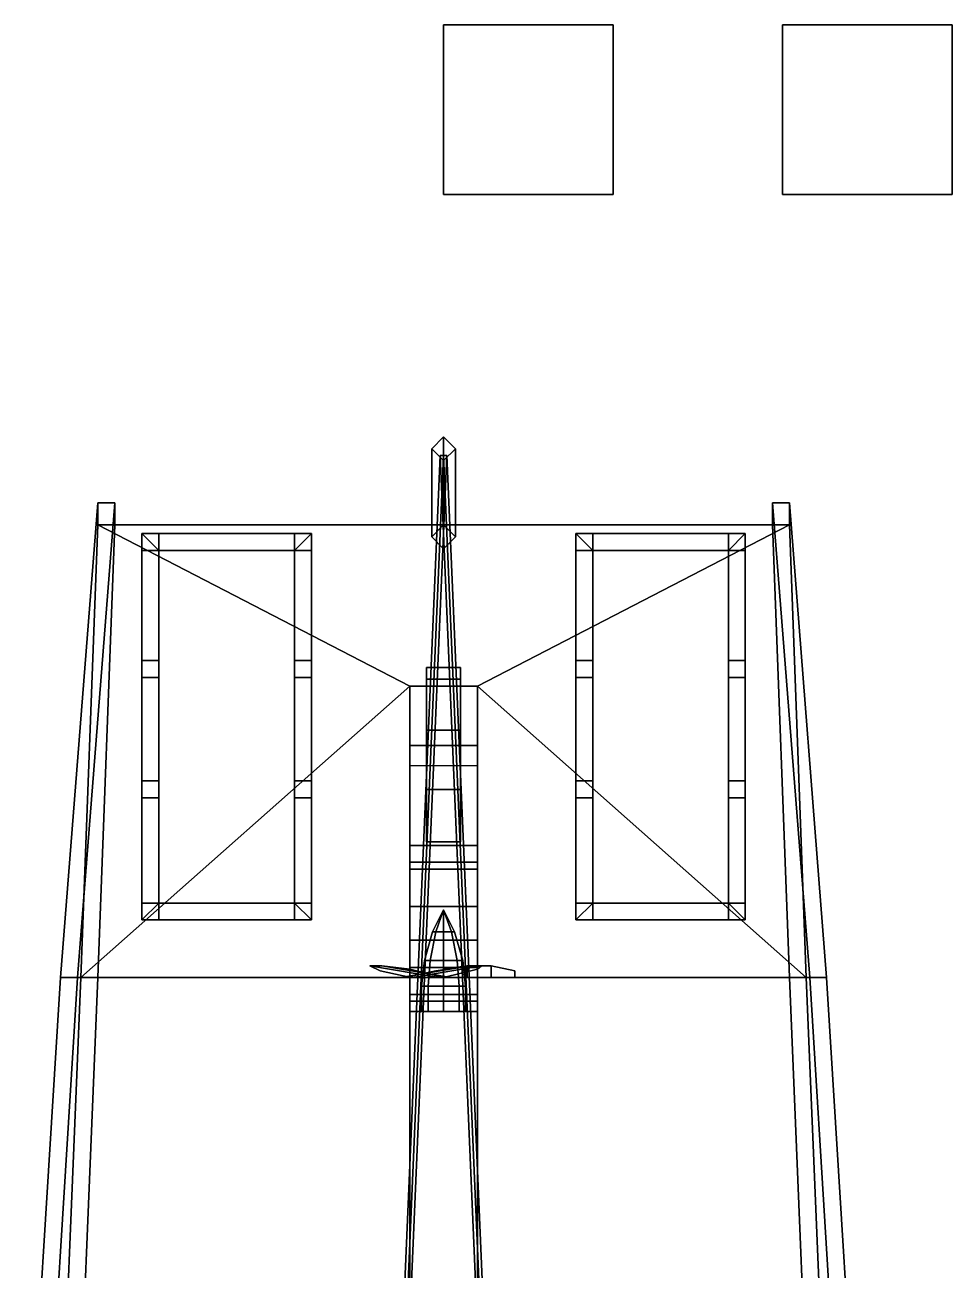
# Model space of a CAD drawing. Header units: millimetres. Extents: x -2.8 to 3, y -13.3 to 16.
# Drawn here: x -2.47 to 3, y 8.65 to 16 of the extents above; entities that cross this region are included whole.
import ezdxf

# ---------------------------------------------------------------- set-up
doc = ezdxf.new("R2010")
doc.units = ezdxf.units.MM
for name, color, linetype in [('falseboard', 6, 'Continuous'), ('prop', 1, 'Continuous'), ('superstructure', 3, 'Continuous')]:
    doc.layers.add(name, color=color, linetype=linetype)

msp = doc.modelspace()

# ---------------------------------------------------------------- linework, layer by layer
for points in [[(1, 16, 1), (1, 16), (0, 16), (0, 16, 1)], [(1, 16), (1, 15), (0, 15), (0, 16)], [(0, 16), (0, 15), (0, 15, 1), (0, 16, 1)], [(0, 16, 1), (0, 15, 1), (1, 15, 1), (1, 16, 1)], [(1, 15, 1), (1, 15), (1, 16), (1, 16, 1)], [(3, 16), (3, 15), (2, 15), (2, 16)], [(2, 16), (2, 15), (3, 15), (3, 16)], [(0, 15, 1), (0, 15), (1, 15), (1, 15, 1)], [(-0.2, 12.1, 0.53), (-0.2, 12.1, 0.53), (-2.14, 10.38, 0.65), (-2.04, 13.05, 0.75)], [(-2.04, 13.05, 0.75), (-2.14, 10.38, 0.65), (-2.14, 10.38, 0.95), (-2.04, 13.05, 1.05)], [(2.04, 13.05, 0.75), (0.2, 12.1, 0.53), (-0.2, 12.1, 0.53), (-2.04, 13.05, 0.75)], [(-1.94, 13.05, 1.05), (-2.04, 10.38, 0.95), (2.04, 10.38, 0.95), (1.94, 13.05, 1.05)], [(2.04, 13.05, 0.75), (-2.04, 13.05, 0.75), (-2.04, 13.05, 1.05), (2.04, 13.05, 1.05)], [(2.14, 10.38, 0.65), (0.2, 12.1, 0.53), (0.2, 12.1, 0.53), (2.04, 13.05, 0.75)], [(2.04, 13.05, 1.05), (2.14, 10.38, 0.95), (2.14, 10.38, 0.65), (2.04, 13.05, 0.75)], [(-0.1, 12.14, -0.61), (-0.1, 12.21, -0.69), (-0.1, 12.21, -1.31), (-0.1, 12.14, -1.43)], [(-0.1, 12.21, -1.31), (-0.1, 12.21, -0.69), (0.1, 12.21, -0.69), (0.1, 12.21, -1.31)], [(0.1, 12.14, -0.61), (0.1, 12.21, -0.69), (-0.1, 12.21, -0.69), (-0.1, 12.14, -0.61)], [(-0.1, 12.14, -1.43), (-0.1, 12.21, -1.31), (0.1, 12.21, -1.31), (0.1, 12.14, -1.43)], [(0.1, 12.21, -1.31), (0.1, 12.21, -0.69), (0.1, 12.14, -0.61), (0.1, 12.14, -1.43)], [(-0.1, 12.14, -1.43), (-0.1, 11.84, -1.77), (-0.1, 11.84, -0.31), (-0.1, 12.14, -0.61)], [(0.1, 12.14, -1.43), (0.1, 11.84, -1.77), (-0.1, 11.84, -1.77), (-0.1, 12.14, -1.43)], [(-0.1, 12.14, -0.61), (-0.1, 11.84, -0.31), (0.1, 11.84, -0.31), (0.1, 12.14, -0.61)], [(0.1, 11.84, -0.31), (0.1, 11.84, -1.77), (0.1, 12.14, -1.43), (0.1, 12.14, -0.61)], [(-0.2, 10.38, 0.53), (-0.2, 10.38, 0.53), (-2.14, 10.38, 0.65), (-0.2, 12.1, 0.53)], [(-0.2, 11.75, 0.23), (-0.2, 5.26), (-0.2, 10.38, 0.53), (-0.2, 12.1, 0.53)], [(0.2, 12.1, 0.53), (0.2, 11.75, 0.23), (-0.2, 11.75, 0.23), (-0.2, 12.1, 0.53)], [(0.2, 10.38, 0.53), (0.2, 5.26), (0.2, 11.75, 0.23), (0.2, 12.1, 0.53)], [(2.14, 10.38, 0.65), (0.2, 10.38, 0.53), (0.2, 10.38, 0.53), (0.2, 12.1, 0.53)], [(-0.1, 11.84, -0.31), (-0.1, 11.49, -0.14), (0.1, 11.49, -0.14), (0.1, 11.84, -0.31)], [(-0.1, 11.84, -1.77), (-0.1, 11.49, -1.92), (-0.1, 11.49, -0.14), (-0.1, 11.84, -0.31)], [(0.1, 11.84, -1.77), (0.1, 11.49, -1.92), (-0.1, 11.49, -1.92), (-0.1, 11.84, -1.77)], [(0.1, 11.49, -0.14), (0.1, 11.49, -1.92), (0.1, 11.84, -1.77), (0.1, 11.84, -0.31)], [(-0.2, 11.75, 0.23), (-0.2, 11.63), (-0.2, 5.26), (-0.2, 11.75, 0.23)], [(0.2, 11.75, 0.23), (0.2, 11.63), (-0.2, 11.63), (-0.2, 11.75, 0.23)], [(0.2, 11.75, 0.23), (0.2, 11.75, 0.23), (-0.2, 11.75, 0.23)], [(0.2, 5.26), (0.2, 11.63), (0.2, 11.75, 0.23)], [(-0.1, 11.49, -1.92), (-0.1, 11.18, -1.92), (-0.1, 11.18, -0.04), (-0.1, 11.49, -0.14)], [(-0.1, 11.49, -0.14), (-0.1, 11.18, -0.04), (0.1, 11.18, -0.04), (0.1, 11.49, -0.14)], [(0.1, 11.49, -1.92), (0.1, 11.18, -1.92), (-0.1, 11.18, -1.92), (-0.1, 11.49, -1.92)], [(0.1, 11.18, -0.04), (0.1, 11.18, -1.92), (0.1, 11.49, -1.92), (0.1, 11.49, -0.14)], [(-0.2, 11.06, -2.01), (-0.2, 11.16, -1.92), (0.2, 11.16, -1.92), (0.2, 11.06, -2.01)], [(-0.2, 11.16, -1.92), (-0.2, 11.16), (0.2, 11.16), (0.2, 11.16, -1.92)], [(-0.2, 11.02, -1.48), (-0.2, 11.02, -1.05), (-0.2, 11.16), (-0.2, 11.16, -1.92)], [(-0.2, 10.6, -2.08), (-0.2, 11.02, -1.48), (-0.2, 11.16, -1.92), (-0.2, 11.06, -2.01)], [(-0.2, 10.8, -0.72), (-0.2, 11.16), (-0.2, 11.16), (-0.2, 11.02, -1.05)], [(-0.2, 10.6, -0.55), (-0.2, 11.16), (-0.2, 11.16), (-0.2, 10.8, -0.72)], [(-0.2, 10.44, -0.55), (-0.2, 5.26), (-0.2, 11.16), (-0.2, 10.6, -0.55)], [(0.2, 11.06, -2.01), (0.2, 11.16, -1.92), (0.2, 11.02, -1.48), (0.2, 10.6, -2.08)], [(0.2, 11.16, -1.92), (0.2, 11.16), (0.2, 11.02, -1.05), (0.2, 11.02, -1.48)], [(0.2, 10.8, -0.72), (0.2, 11.02, -1.05), (0.2, 11.16)], [(0.2, 10.6, -0.55), (0.2, 10.8, -0.72), (0.2, 11.16)], [(0.2, 10.44, -0.55), (0.2, 10.6, -0.55), (0.2, 11.16), (0.2, 5.26)], [(-0.2, 4.2, -2.19), (-0.2, 11.06, -2.19), (0.2, 11.06, -2.19), (0.2, 4.2, -2.19)], [(-0.2, 11.06, -2.19), (-0.2, 11.06, -2.01), (0.2, 11.06, -2.01), (0.2, 11.06, -2.19)], [(-0.2, 10.6, -2.08), (-0.2, 10.6, -2.08), (-0.2, 11.06, -2.01), (-0.2, 11.06, -2.19)], [(-0.2, 10.44, -2.08), (-0.2, 10.6, -2.08), (-0.2, 11.06, -2.19), (-0.2, 4.2, -2.19)], [(-0.2, 11.02, -1.48), (-0.2, 10.6, -2.08), (0.2, 10.6, -2.08), (0.2, 11.02, -1.48)], [(-0.2, 11.02, -1.05), (-0.2, 11.02, -1.48), (0.2, 11.02, -1.48), (0.2, 11.02, -1.05)], [(-0.2, 10.8, -0.72), (-0.2, 11.02, -1.05), (0.2, 11.02, -1.05), (0.2, 10.8, -0.72)], [(0.2, 4.2, -2.19), (0.2, 11.06, -2.19), (0.2, 10.6, -2.08), (0.2, 10.44, -2.08)], [(0.2, 11.06, -2.19), (0.2, 11.06, -2.01), (0.2, 10.6, -2.08)], [(-0.2, 10.6, -0.55), (-0.2, 10.8, -0.72), (0.2, 10.8, -0.72), (0.2, 10.6, -0.55)], [(-0.2, 10.44, -0.55), (-0.2, 10.6, -0.55), (0.2, 10.6, -0.55), (0.2, 10.44, -0.55)], [(-0.2, 10.6, -2.08), (-0.2, 10.44, -2.08), (0.2, 10.44, -2.08), (0.2, 10.6, -2.08)], [(-0.2, 10.24, -0.79), (-0.2, 10.44, -0.55), (0.2, 10.44, -0.55), (0.2, 10.24, -0.79)], [(-0.2, 10.44, -2.08), (-0.2, 10.28, -1.94), (0.2, 10.28, -1.94), (0.2, 10.44, -2.08)], [(-0.2, 5.26), (-0.2, 5.26), (-0.2, 10.44, -0.55), (-0.2, 10.24, -0.79)], [(-0.2, 4.2, -2.19), (-0.2, 4.2, -2.19), (-0.2, 10.28, -1.94), (-0.2, 10.44, -2.08)], [(0.2, 10.24, -0.79), (0.2, 10.44, -0.55), (0.2, 5.26)], [(0.2, 10.44, -2.08), (0.2, 10.28, -1.94), (0.2, 4.2, -2.19)], [(-0.2, 10.38, 0.53), (-0.2, 7, 0.53), (-2.28, 6.99, 0.59), (-2.14, 10.38, 0.65)], [(-2.14, 10.38, 0.65), (-2.28, 6.99, 0.59), (-2.28, 6.99, 0.88), (-2.14, 10.38, 0.95)], [(-2.04, 10.38, 0.95), (-2.18, 6.99, 0.88), (2.18, 6.99, 0.88), (2.04, 10.38, 0.95)], [(-0.2, 10.38, 0.53), (-0.2, 5.26), (-0.2, 7, 0.53), (-0.2, 10.38, 0.53)], [(0.2, 7, 0.53), (0.2, 5.26), (0.2, 10.38, 0.53)], [(2.14, 10.38, 0.65), (2.28, 6.99, 0.59), (0.2, 7, 0.53), (0.2, 10.38, 0.53)], [(2.14, 10.38, 0.95), (2.28, 6.99, 0.88), (2.28, 6.99, 0.59), (2.14, 10.38, 0.65)], [(-0.2, 10.28, -1.94), (-0.2, 10.18, -1.65), (0.2, 10.18, -1.65), (0.2, 10.28, -1.94)], [(-0.2, 4.2, -2.19), (-0.2, 4.2, -2.19), (-0.2, 10.18, -1.65), (-0.2, 10.28, -1.94)], [(-0.2, 10.18, -0.95), (-0.2, 10.24, -0.79), (0.2, 10.24, -0.79), (0.2, 10.18, -0.95)], [(-0.2, 5.26), (-0.2, 5.26), (-0.2, 10.24, -0.79), (-0.2, 10.18, -0.95)], [(0.2, 10.28, -1.94), (0.2, 10.18, -1.65), (0.2, 4.2, -2.19)], [(0.2, 10.18, -0.95), (0.2, 10.24, -0.79), (0.2, 5.26)], [(-0.2, 10.18, -1.65), (-0.2, 10.18, -0.95), (0.2, 10.18, -0.95), (0.2, 10.18, -1.65)], [(-0.2, 4.2, -2.19), (-0.2, 5.26), (-0.2, 10.18, -0.95), (-0.2, 10.18, -1.65)], [(0.2, 4.2, -2.19), (0.2, 10.18, -1.65), (0.2, 10.18, -0.95), (0.2, 5.26)]]:
    msp.add_3dface(points)
at = {"layer": 'falseboard'}
for points in [[(-2.26, 10.38, 1.59), (-2.16, 10.38, 1.59), (-1.94, 13.18, 1.72), (-2.04, 13.18, 1.72)], [(-2.04, 13.05, 1.05), (-2.14, 10.38, 0.95), (-2.26, 10.38, 1.59), (-2.04, 13.18, 1.72)], [(-2.26, 10.38, 1.59), (-2.16, 10.38, 1.59), (-1.94, 13.18, 1.72), (-2.04, 13.18, 1.72)], [(-2.04, 13.05, 1.05), (-2.14, 10.38, 0.95), (-2.26, 10.38, 1.59), (-2.04, 13.18, 1.72)], [(-1.94, 13.18, 1.72), (-2.16, 10.38, 1.59), (-2.04, 10.38, 0.95), (-1.94, 13.05, 1.05)], [(-1.94, 13.18, 1.72), (-2.16, 10.38, 1.59), (-2.04, 10.38, 0.95), (-1.94, 13.05, 1.05)], [(-2.04, 13.18, 1.72), (-1.94, 13.18, 1.72), (-1.94, 13.05, 1.05), (-2.04, 13.05, 1.05)], [(-2.04, 13.18, 1.72), (-1.94, 13.18, 1.72), (-1.94, 13.05, 1.05), (-2.04, 13.05, 1.05)], [(1.94, 13.05, 1.05), (2.04, 10.38, 0.95), (2.16, 10.38, 1.59), (1.94, 13.18, 1.72)], [(2.04, 13.05, 1.05), (1.94, 13.05, 1.05), (1.94, 13.18, 1.72), (2.04, 13.18, 1.72)], [(1.94, 13.18, 1.72), (2.16, 10.38, 1.59), (2.26, 10.38, 1.59), (2.04, 13.18, 1.72)], [(1.94, 13.18, 1.72), (2.16, 10.38, 1.59), (2.26, 10.38, 1.59), (2.04, 13.18, 1.72)], [(1.94, 13.05, 1.05), (2.04, 10.38, 0.95), (2.16, 10.38, 1.59), (1.94, 13.18, 1.72)], [(2.04, 13.05, 1.05), (1.94, 13.05, 1.05), (1.94, 13.18, 1.72), (2.04, 13.18, 1.72)], [(2.04, 13.18, 1.72), (2.26, 10.38, 1.59), (2.14, 10.38, 0.95), (2.04, 13.05, 1.05)], [(2.04, 13.18, 1.72), (2.26, 10.38, 1.59), (2.14, 10.38, 0.95), (2.04, 13.05, 1.05)], [(-2.14, 10.38, 0.95), (-2.28, 6.99, 0.88), (-2.47, 6.99, 1.56), (-2.26, 10.38, 1.59)], [(-2.47, 6.99, 1.56), (-2.37, 6.99, 1.56), (-2.16, 10.38, 1.59), (-2.26, 10.38, 1.59)], [(-2.14, 10.38, 0.95), (-2.28, 6.99, 0.88), (-2.47, 6.99, 1.56), (-2.26, 10.38, 1.59)], [(-2.47, 6.99, 1.56), (-2.37, 6.99, 1.56), (-2.16, 10.38, 1.59), (-2.26, 10.38, 1.59)], [(-2.16, 10.38, 1.59), (-2.37, 6.99, 1.56), (-2.18, 6.99, 0.88), (-2.04, 10.38, 0.95)], [(-2.16, 10.38, 1.59), (-2.37, 6.99, 1.56), (-2.18, 6.99, 0.88), (-2.04, 10.38, 0.95)], [(2.04, 10.38, 0.95), (2.18, 6.99, 0.88), (2.37, 6.99, 1.56), (2.16, 10.38, 1.59)], [(2.04, 10.38, 0.95), (2.18, 6.99, 0.88), (2.37, 6.99, 1.56), (2.16, 10.38, 1.59)], [(2.26, 10.38, 1.59), (2.47, 6.99, 1.56), (2.28, 6.99, 0.88), (2.14, 10.38, 0.95)], [(2.26, 10.38, 1.59), (2.47, 6.99, 1.56), (2.28, 6.99, 0.88), (2.14, 10.38, 0.95)], [(2.16, 10.38, 1.59), (2.37, 6.99, 1.56), (2.47, 6.99, 1.56), (2.26, 10.38, 1.59)], [(2.16, 10.38, 1.59), (2.37, 6.99, 1.56), (2.47, 6.99, 1.56), (2.26, 10.38, 1.59)]]:
    msp.add_3dface(points, dxfattribs=at)
at = {"layer": 'prop'}
for points in [[(0, 10.78, -1.3), (-0.046, 10.65, -1.346), (-0.065, 10.65, -1.3), (0, 10.78, -1.3)], [(0, 10.78, -1.3), (-0.065, 10.65, -1.3), (-0.046, 10.65, -1.254), (0, 10.78, -1.3)], [(0, 10.78, -1.3), (0, 10.65, -1.365), (-0.046, 10.65, -1.346), (0, 10.78, -1.3)], [(0, 10.78, -1.3), (-0.046, 10.65, -1.254), (0, 10.65, -1.235), (0, 10.78, -1.3)], [(0, 10.78, -1.3), (0.046, 10.65, -1.346), (0, 10.65, -1.365), (0, 10.78, -1.3)], [(0, 10.78, -1.3), (0.065, 10.65, -1.3), (0.046, 10.65, -1.346), (0, 10.78, -1.3)], [(0, 10.78, -1.3), (0.046, 10.65, -1.254), (0.065, 10.65, -1.3), (0, 10.78, -1.3)], [(0, 10.78, -1.3), (0, 10.65, -1.235), (0.046, 10.65, -1.254), (0, 10.78, -1.3)], [(-0.046, 10.65, -1.346), (-0.0796, 10.48, -1.3796), (-0.1126, 10.48, -1.3), (-0.065, 10.65, -1.3)], [(-0.065, 10.65, -1.3), (-0.1126, 10.48, -1.3), (-0.0796, 10.48, -1.2204), (-0.046, 10.65, -1.254)], [(0, 10.65, -1.365), (0, 10.48, -1.4126), (-0.0796, 10.48, -1.3796), (-0.046, 10.65, -1.346)], [(-0.046, 10.65, -1.254), (-0.0796, 10.48, -1.2204), (0, 10.48, -1.1874), (0, 10.65, -1.235)], [(0.046, 10.65, -1.346), (0.0796, 10.48, -1.3796), (0, 10.48, -1.4126), (0, 10.65, -1.365)], [(0, 10.65, -1.235), (0, 10.48, -1.1874), (0.0796, 10.48, -1.2204), (0.046, 10.65, -1.254)], [(0.065, 10.65, -1.3), (0.1126, 10.48, -1.3), (0.0796, 10.48, -1.3796), (0.046, 10.65, -1.346)], [(0.046, 10.65, -1.254), (0.0796, 10.48, -1.2204), (0.1126, 10.48, -1.3), (0.065, 10.65, -1.3)], [(-0.4344, 10.45, -1.2275), (-0.3644, 10.45, -1.3488), (0.0426, 10.38, -1.1138), (-0.0274, 10.38, -0.9925)], [(-0.0274, 10.38, -0.9925), (0.0426, 10.38, -1.1138), (-0.3644, 10.45, -1.3488), (-0.4344, 10.45, -1.2275)], [(-0.3745, 10.42, -1.0313), (-0.4344, 10.45, -1.2275), (-0.0274, 10.38, -0.9925), (-0.1927, 10.38, -0.9263)], [(-0.1927, 10.38, -0.9263), (-0.0274, 10.38, -0.9925), (-0.4344, 10.45, -1.2275), (-0.3745, 10.42, -1.0313)], [(0.0426, 10.38, -1.1138), (0, 10.38, -1.3), (-0.1992, 10.43, -1.415), (-0.3644, 10.45, -1.3488)], [(-0.3644, 10.45, -1.3488), (-0.1992, 10.43, -1.415), (0, 10.38, -1.3), (0.0426, 10.38, -1.1138)], [(0.1544, 10.45, -1.7125), (0.2244, 10.45, -1.5912), (-0.1826, 10.38, -1.3562), (-0.2526, 10.38, -1.4775)], [(-0.2526, 10.38, -1.4775), (-0.1826, 10.38, -1.3562), (0.2244, 10.45, -1.5912), (0.1544, 10.45, -1.7125)], [(-0.0455, 10.42, -1.7587), (0.1544, 10.45, -1.7125), (-0.2526, 10.38, -1.4775), (-0.2273, 10.38, -1.6537)], [(-0.2273, 10.38, -1.6537), (-0.2526, 10.38, -1.4775), (0.1544, 10.45, -1.7125), (-0.0455, 10.42, -1.7587)], [(-0.1826, 10.38, -1.3562), (0, 10.38, -1.3), (0.1992, 10.43, -1.415), (0.2244, 10.45, -1.5912)], [(0.2244, 10.45, -1.5912), (0.1992, 10.43, -1.415), (0, 10.38, -1.3), (-0.1826, 10.38, -1.3562)], [(-0.0796, 10.48, -1.3796), (-0.0919, 10.33, -1.3919), (-0.13, 10.33, -1.3), (-0.1126, 10.48, -1.3)], [(-0.1126, 10.48, -1.3), (-0.13, 10.33, -1.3), (-0.0919, 10.33, -1.2081), (-0.0796, 10.48, -1.2204)], [(0, 10.48, -1.4126), (0, 10.33, -1.43), (-0.0919, 10.33, -1.3919), (-0.0796, 10.48, -1.3796)], [(-0.0796, 10.48, -1.2204), (-0.0919, 10.33, -1.2081), (0, 10.33, -1.17), (0, 10.48, -1.1874)], [(0.0796, 10.48, -1.3796), (0.0919, 10.33, -1.3919), (0, 10.33, -1.43), (0, 10.48, -1.4126)], [(0, 10.48, -1.1874), (0, 10.33, -1.17), (0.0919, 10.33, -1.2081), (0.0796, 10.48, -1.2204)], [(0.14, 10.38, -1.43), (0, 10.38, -1.3), (0, 10.43, -1.07), (0.14, 10.45, -0.96)], [(0.14, 10.45, -0.96), (0, 10.43, -1.07), (0, 10.38, -1.3), (0.14, 10.38, -1.43)], [(0.1126, 10.48, -1.3), (0.13, 10.33, -1.3), (0.0919, 10.33, -1.3919), (0.0796, 10.48, -1.3796)], [(0.0796, 10.48, -1.2204), (0.0919, 10.33, -1.2081), (0.13, 10.33, -1.3), (0.1126, 10.48, -1.3)], [(0.28, 10.38, -1.43), (0.14, 10.38, -1.43), (0.14, 10.45, -0.96), (0.28, 10.45, -0.96)], [(0.28, 10.45, -0.96), (0.14, 10.45, -0.96), (0.14, 10.38, -1.43), (0.28, 10.38, -1.43)], [(0.42, 10.38, -1.32), (0.28, 10.38, -1.43), (0.28, 10.45, -0.96), (0.42, 10.42, -1.11)], [(0.42, 10.42, -1.11), (0.28, 10.45, -0.96), (0.28, 10.38, -1.43), (0.42, 10.38, -1.32)], [(-0.13, 10.18, -1.3), (-0.0919, 10.18, -1.2081), (-0.0919, 10.33, -1.2081), (-0.13, 10.33, -1.3)], [(-0.0919, 10.18, -1.3919), (-0.13, 10.18, -1.3), (-0.13, 10.33, -1.3), (-0.0919, 10.33, -1.3919)], [(-0.0919, 10.18, -1.2081), (0, 10.18, -1.17), (0, 10.33, -1.17), (-0.0919, 10.33, -1.2081)], [(0, 10.18, -1.43), (-0.0919, 10.18, -1.3919), (-0.0919, 10.33, -1.3919), (0, 10.33, -1.43)], [(0, 10.18, -1.17), (0.0919, 10.18, -1.2081), (0.0919, 10.33, -1.2081), (0, 10.33, -1.17)], [(0.0919, 10.18, -1.3919), (0, 10.18, -1.43), (0, 10.33, -1.43), (0.0919, 10.33, -1.3919)], [(0.0919, 10.18, -1.2081), (0.13, 10.18, -1.3), (0.13, 10.33, -1.3), (0.0919, 10.33, -1.2081)], [(0.13, 10.18, -1.3), (0.0919, 10.18, -1.3919), (0.0919, 10.33, -1.3919), (0.13, 10.33, -1.3)]]:
    msp.add_3dface(points, dxfattribs=at)
at = {"layer": 'superstructure'}
for points in [[(0, 13.05, 1.04), (-0.07, 12.98, 1.04), (-0.07, 13.5, 3.5), (0, 13.57, 3.5)], [(0, 13.57, 3.5), (-0.07, 13.5, 3.5), (0, 13.43, 3.5), (0.07, 13.5, 3.5)], [(0.07, 12.98, 1.04), (0, 13.05, 1.04), (0, 13.57, 3.5), (0.07, 13.5, 3.5)], [(-0.65, -1.26, 9.1), (-0.63, -1.26, 9.12), (0, 13.46, 3.5), (-0.02, 13.46, 3.48)], [(-0.63, -1.26, 9.08), (-0.65, -1.26, 9.1), (-0.02, 13.46, 3.48), (0, 13.46, 3.46)], [(-0.63, -1.26, 9.12), (-0.61, -1.26, 9.1), (0.02, 13.46, 3.48), (0, 13.46, 3.5)], [(-0.61, -1.26, 9.1), (-0.63, -1.26, 9.08), (0, 13.46, 3.46), (0.02, 13.46, 3.48)], [(-0.07, 12.98, 1.04), (0, 12.91, 1.04), (0, 13.43, 3.5), (-0.07, 13.5, 3.5)], [(0.61, -1.26, 9.1), (0.63, -1.26, 9.12), (0, 13.46, 3.5), (-0.02, 13.46, 3.48)], [(0.63, -1.26, 9.08), (0.61, -1.26, 9.1), (-0.02, 13.46, 3.48), (0, 13.46, 3.46)], [(0, 12.91, 1.04), (0.07, 12.98, 1.04), (0.07, 13.5, 3.5), (0, 13.43, 3.5)], [(0.63, -1.26, 9.12), (0.65, -1.26, 9.1), (0.02, 13.46, 3.48), (0, 13.46, 3.5)], [(0.65, -1.26, 9.1), (0.63, -1.26, 9.08), (0, 13.46, 3.46), (0.02, 13.46, 3.48)], [(-1.78, 12.9, 1.69), (-1.78, 10.82, 1.69), (-1.78, 10.72, 1.75), (-1.78, 13, 1.75)], [(-1.78, 13, 1.75), (-1.78, 13, 1.1), (-1.78, 12.9, 1.1), (-1.78, 12.9, 1.69)], [(-1.68, 12.9, 1.75), (-0.88, 12.9, 1.75), (-0.78, 13, 1.75), (-1.78, 13, 1.75)], [(-1.78, 13, 1.75), (-1.78, 10.72, 1.75), (-1.68, 10.82, 1.75), (-1.68, 12.9, 1.75)], [(-1.68, 12.9, 1.75), (-1.68, 12.9, 1.69), (-1.78, 13, 1.69), (-1.78, 13, 1.75)], [(-1.78, 13, 1.75), (-1.78, 13, 1.69), (-1.68, 12.9, 1.69), (-1.68, 12.9, 1.75)], [(-1.78, 13, 1.04), (-1.78, 10.72, 0.96), (-1.78, 10.72, 1.1), (-1.78, 13, 1.1)], [(-1.78, 13, 1.1), (-1.78, 10.72, 1.1), (-0.78, 10.72, 1.1), (-0.78, 13, 1.1)], [(-1.68, 13, 1.69), (-1.68, 13, 1.1), (-1.78, 13, 1.1), (-1.78, 13, 1.75)], [(-0.78, 13, 1.1), (-0.78, 13, 1.04), (-1.78, 13, 1.04), (-1.78, 13, 1.1)], [(-0.78, 13, 1.75), (-0.88, 13, 1.69), (-1.68, 13, 1.69), (-1.78, 13, 1.75)], [(-1.68, 13, 1.69), (-0.88, 13, 1.69), (-0.88, 12.9, 1.69), (-1.68, 12.9, 1.69)], [(-1.68, 12.9, 1.69), (-1.68, 12.9, 1.1), (-1.68, 13, 1.1), (-1.68, 13, 1.69)], [(-0.88, 13, 1.69), (-0.88, 13, 1.1), (-0.88, 12.9, 1.1), (-0.88, 12.9, 1.69)], [(-0.88, 12.9, 1.75), (-0.88, 10.82, 1.75), (-0.78, 10.72, 1.75), (-0.78, 13, 1.75)], [(-0.78, 13, 1.75), (-0.78, 13, 1.1), (-0.88, 13, 1.1), (-0.88, 13, 1.69)], [(-0.78, 10.72, 1.75), (-0.78, 10.82, 1.69), (-0.78, 12.9, 1.69), (-0.78, 13, 1.75)], [(-0.78, 12.9, 1.69), (-0.78, 12.9, 1.1), (-0.78, 13, 1.1), (-0.78, 13, 1.75)], [(-0.78, 10.72, 1.1), (-0.78, 10.72, 0.96), (-0.78, 13, 1.04), (-0.78, 13, 1.1)], [(0.78, 13, 1.04), (0.78, 10.72, 0.96), (0.78, 10.72, 1.1), (0.78, 13, 1.1)], [(0.78, 13, 1.1), (0.78, 10.72, 1.1), (1.78, 10.72, 1.1), (1.78, 13, 1.1)], [(1.78, 13, 1.1), (1.78, 13, 1.04), (0.78, 13, 1.04), (0.78, 13, 1.1)], [(0.78, 12.9, 1.69), (0.78, 10.82, 1.69), (0.78, 10.72, 1.75), (0.78, 13, 1.75)], [(0.88, 12.9, 1.75), (0.88, 12.9, 1.69), (0.78, 13, 1.69), (0.78, 13, 1.75)], [(0.78, 13, 1.75), (0.78, 10.72, 1.75), (0.88, 10.82, 1.75), (0.88, 12.9, 1.75)], [(0.88, 12.9, 1.75), (1.68, 12.9, 1.75), (1.78, 13, 1.75), (0.78, 13, 1.75)], [(1.78, 13, 1.75), (1.68, 13, 1.69), (0.88, 13, 1.69), (0.78, 13, 1.75)], [(0.78, 13, 1.75), (0.78, 13, 1.69), (0.88, 12.9, 1.69), (0.88, 12.9, 1.75)], [(0.78, 13, 1.75), (0.78, 13, 1.1), (0.78, 12.9, 1.1), (0.78, 12.9, 1.69)], [(0.88, 13, 1.69), (0.88, 13, 1.1), (0.78, 13, 1.1), (0.78, 13, 1.75)], [(0.88, 13, 1.69), (1.68, 13, 1.69), (1.68, 12.9, 1.69), (0.88, 12.9, 1.69)], [(0.88, 12.9, 1.69), (0.88, 12.9, 1.1), (0.88, 13, 1.1), (0.88, 13, 1.69)], [(1.68, 12.9, 1.75), (1.68, 10.82, 1.75), (1.78, 10.72, 1.75), (1.78, 13, 1.75)], [(1.78, 13, 1.75), (1.78, 13, 1.1), (1.68, 13, 1.1), (1.68, 13, 1.69)], [(1.68, 13, 1.69), (1.68, 13, 1.1), (1.68, 12.9, 1.1), (1.68, 12.9, 1.69)], [(1.78, 10.72, 1.1), (1.78, 10.72, 0.96), (1.78, 13, 1.04), (1.78, 13, 1.1)], [(1.78, 10.72, 1.75), (1.78, 10.82, 1.69), (1.78, 12.9, 1.69), (1.78, 13, 1.75)], [(1.78, 12.9, 1.69), (1.78, 12.9, 1.1), (1.78, 13, 1.1), (1.78, 13, 1.75)], [(-1.78, 12.9, 1.1), (-1.68, 12.9, 1.1), (-1.68, 12.9, 1.69), (-1.78, 12.9, 1.69)], [(-1.68, 12.9, 1.69), (-1.68, 10.82, 1.69), (-1.78, 10.82, 1.69), (-1.78, 12.9, 1.69)], [(-1.68, 12.9, 1.69), (-0.88, 12.9, 1.69), (-0.88, 12.9, 1.75), (-1.68, 12.9, 1.75)], [(-1.68, 10.82, 1.75), (-1.68, 10.82, 1.69), (-1.68, 12.9, 1.69), (-1.68, 12.9, 1.75)], [(-0.88, 12.9, 1.1), (-0.78, 12.9, 1.1), (-0.78, 12.9, 1.69), (-0.88, 12.9, 1.69)], [(-0.78, 12.9, 1.69), (-0.78, 10.82, 1.69), (-0.88, 10.82, 1.69), (-0.88, 12.9, 1.69)], [(-0.88, 12.9, 1.69), (-0.88, 10.82, 1.69), (-0.88, 10.82, 1.75), (-0.88, 12.9, 1.75)], [(0.88, 12.9, 1.69), (0.88, 10.82, 1.69), (0.78, 10.82, 1.69), (0.78, 12.9, 1.69)], [(0.78, 12.9, 1.1), (0.88, 12.9, 1.1), (0.88, 12.9, 1.69), (0.78, 12.9, 1.69)], [(0.88, 10.82, 1.75), (0.88, 10.82, 1.69), (0.88, 12.9, 1.69), (0.88, 12.9, 1.75)], [(0.88, 12.9, 1.69), (1.68, 12.9, 1.69), (1.68, 12.9, 1.75), (0.88, 12.9, 1.75)], [(1.68, 12.9, 1.69), (1.68, 10.82, 1.69), (1.68, 10.82, 1.75), (1.68, 12.9, 1.75)], [(1.78, 12.9, 1.69), (1.78, 10.82, 1.69), (1.68, 10.82, 1.69), (1.68, 12.9, 1.69)], [(1.68, 12.9, 1.1), (1.78, 12.9, 1.1), (1.78, 12.9, 1.69), (1.68, 12.9, 1.69)], [(-1.78, 12.25, 1.69), (-1.78, 12.25, 1.1), (-1.78, 12.15, 1.1), (-1.78, 12.15, 1.69)], [(-1.68, 12.25, 1.69), (-1.68, 12.25, 1.1), (-1.78, 12.25, 1.1), (-1.78, 12.25, 1.69)], [(-1.68, 12.15, 1.69), (-1.68, 12.15, 1.1), (-1.68, 12.25, 1.1), (-1.68, 12.25, 1.69)], [(-0.88, 12.25, 1.69), (-0.88, 12.25, 1.1), (-0.88, 12.15, 1.1), (-0.88, 12.15, 1.69)], [(-0.78, 12.25, 1.69), (-0.78, 12.25, 1.1), (-0.88, 12.25, 1.1), (-0.88, 12.25, 1.69)], [(-0.78, 12.15, 1.69), (-0.78, 12.15, 1.1), (-0.78, 12.25, 1.1), (-0.78, 12.25, 1.69)], [(0.88, 12.25, 1.69), (0.88, 12.25, 1.1), (0.78, 12.25, 1.1), (0.78, 12.25, 1.69)], [(0.78, 12.25, 1.69), (0.78, 12.25, 1.1), (0.78, 12.15, 1.1), (0.78, 12.15, 1.69)], [(0.88, 12.15, 1.69), (0.88, 12.15, 1.1), (0.88, 12.25, 1.1), (0.88, 12.25, 1.69)], [(1.78, 12.25, 1.69), (1.78, 12.25, 1.1), (1.68, 12.25, 1.1), (1.68, 12.25, 1.69)], [(1.68, 12.25, 1.69), (1.68, 12.25, 1.1), (1.68, 12.15, 1.1), (1.68, 12.15, 1.69)], [(1.78, 12.15, 1.69), (1.78, 12.15, 1.1), (1.78, 12.25, 1.1), (1.78, 12.25, 1.69)], [(-1.78, 12.15, 1.1), (-1.68, 12.15, 1.1), (-1.68, 12.15, 1.69), (-1.78, 12.15, 1.69)], [(-0.88, 12.15, 1.1), (-0.78, 12.15, 1.1), (-0.78, 12.15, 1.69), (-0.88, 12.15, 1.69)], [(0.78, 12.15, 1.1), (0.88, 12.15, 1.1), (0.88, 12.15, 1.69), (0.78, 12.15, 1.69)], [(1.68, 12.15, 1.1), (1.78, 12.15, 1.1), (1.78, 12.15, 1.69), (1.68, 12.15, 1.69)], [(-1.68, 11.54, 1.69), (-1.68, 11.54, 1.1), (-1.78, 11.54, 1.1), (-1.78, 11.54, 1.69)], [(-1.78, 11.54, 1.69), (-1.78, 11.54, 1.1), (-1.78, 11.44, 1.1), (-1.78, 11.44, 1.69)], [(-1.68, 11.44, 1.69), (-1.68, 11.44, 1.1), (-1.68, 11.54, 1.1), (-1.68, 11.54, 1.69)], [(-0.78, 11.54, 1.69), (-0.78, 11.54, 1.1), (-0.88, 11.54, 1.1), (-0.88, 11.54, 1.69)], [(-0.88, 11.54, 1.69), (-0.88, 11.54, 1.1), (-0.88, 11.44, 1.1), (-0.88, 11.44, 1.69)], [(-0.78, 11.44, 1.69), (-0.78, 11.44, 1.1), (-0.78, 11.54, 1.1), (-0.78, 11.54, 1.69)], [(0.78, 11.54, 1.69), (0.78, 11.54, 1.1), (0.78, 11.44, 1.1), (0.78, 11.44, 1.69)], [(0.88, 11.54, 1.69), (0.88, 11.54, 1.1), (0.78, 11.54, 1.1), (0.78, 11.54, 1.69)], [(0.88, 11.44, 1.69), (0.88, 11.44, 1.1), (0.88, 11.54, 1.1), (0.88, 11.54, 1.69)], [(1.68, 11.54, 1.69), (1.68, 11.54, 1.1), (1.68, 11.44, 1.1), (1.68, 11.44, 1.69)], [(1.78, 11.54, 1.69), (1.78, 11.54, 1.1), (1.68, 11.54, 1.1), (1.68, 11.54, 1.69)], [(1.78, 11.44, 1.69), (1.78, 11.44, 1.1), (1.78, 11.54, 1.1), (1.78, 11.54, 1.69)], [(-1.78, 11.44, 1.1), (-1.68, 11.44, 1.1), (-1.68, 11.44, 1.69), (-1.78, 11.44, 1.69)], [(-0.88, 11.44, 1.1), (-0.78, 11.44, 1.1), (-0.78, 11.44, 1.69), (-0.88, 11.44, 1.69)], [(0.78, 11.44, 1.1), (0.88, 11.44, 1.1), (0.88, 11.44, 1.69), (0.78, 11.44, 1.69)], [(1.68, 11.44, 1.1), (1.78, 11.44, 1.1), (1.78, 11.44, 1.69), (1.68, 11.44, 1.69)], [(-1.78, 10.82, 1.69), (-1.78, 10.82, 1.1), (-1.78, 10.72, 1.1), (-1.78, 10.72, 1.75)], [(-1.68, 10.82, 1.69), (-1.68, 10.82, 1.1), (-1.78, 10.82, 1.1), (-1.78, 10.82, 1.69)], [(-1.78, 10.72, 1.75), (-0.78, 10.72, 1.75), (-0.88, 10.82, 1.75), (-1.68, 10.82, 1.75)], [(-1.68, 10.72, 1.69), (-1.68, 10.72, 1.1), (-1.68, 10.82, 1.1), (-1.68, 10.82, 1.69)], [(-1.68, 10.82, 1.69), (-0.88, 10.82, 1.69), (-0.88, 10.72, 1.69), (-1.68, 10.72, 1.69)], [(-0.88, 10.82, 1.75), (-0.88, 10.82, 1.69), (-1.68, 10.82, 1.69), (-1.68, 10.82, 1.75)], [(-0.88, 10.82, 1.69), (-0.88, 10.82, 1.1), (-0.88, 10.72, 1.1), (-0.88, 10.72, 1.69)], [(-0.78, 10.82, 1.69), (-0.78, 10.82, 1.1), (-0.88, 10.82, 1.1), (-0.88, 10.82, 1.69)], [(-0.78, 10.72, 1.75), (-0.78, 10.72, 1.1), (-0.78, 10.82, 1.1), (-0.78, 10.82, 1.69)], [(0.78, 10.72, 1.75), (1.78, 10.72, 1.75), (1.68, 10.82, 1.75), (0.88, 10.82, 1.75)], [(0.88, 10.82, 1.69), (0.88, 10.82, 1.1), (0.78, 10.82, 1.1), (0.78, 10.82, 1.69)], [(0.78, 10.82, 1.69), (0.78, 10.82, 1.1), (0.78, 10.72, 1.1), (0.78, 10.72, 1.75)], [(0.88, 10.82, 1.69), (1.68, 10.82, 1.69), (1.68, 10.72, 1.69), (0.88, 10.72, 1.69)], [(1.68, 10.82, 1.75), (1.68, 10.82, 1.69), (0.88, 10.82, 1.69), (0.88, 10.82, 1.75)], [(0.88, 10.72, 1.69), (0.88, 10.72, 1.1), (0.88, 10.82, 1.1), (0.88, 10.82, 1.69)], [(1.78, 10.82, 1.69), (1.78, 10.82, 1.1), (1.68, 10.82, 1.1), (1.68, 10.82, 1.69)], [(1.68, 10.82, 1.69), (1.68, 10.82, 1.1), (1.68, 10.72, 1.1), (1.68, 10.72, 1.69)], [(1.78, 10.72, 1.75), (1.78, 10.72, 1.1), (1.78, 10.82, 1.1), (1.78, 10.82, 1.69)], [(-1.78, 10.72, 1.1), (-1.68, 10.72, 1.1), (-1.68, 10.72, 1.69), (-1.78, 10.72, 1.75)], [(-1.78, 10.72, 1.1), (-1.78, 10.72, 0.96), (-0.78, 10.72, 0.96), (-0.78, 10.72, 1.1)], [(-1.68, 10.72, 1.69), (-0.88, 10.72, 1.69), (-0.78, 10.72, 1.75), (-1.78, 10.72, 1.75)], [(-0.88, 10.72, 1.1), (-0.78, 10.72, 1.1), (-0.78, 10.72, 1.75), (-0.88, 10.72, 1.69)], [(0.78, 10.72, 1.1), (0.78, 10.72, 0.96), (1.78, 10.72, 0.96), (1.78, 10.72, 1.1)], [(0.88, 10.72, 1.69), (1.68, 10.72, 1.69), (1.78, 10.72, 1.75), (0.78, 10.72, 1.75)], [(0.78, 10.72, 1.1), (0.88, 10.72, 1.1), (0.88, 10.72, 1.69), (0.78, 10.72, 1.75)], [(1.68, 10.72, 1.1), (1.78, 10.72, 1.1), (1.78, 10.72, 1.75), (1.68, 10.72, 1.69)]]:
    msp.add_3dface(points, dxfattribs=at)

doc.saveas('drawing.dxf')
